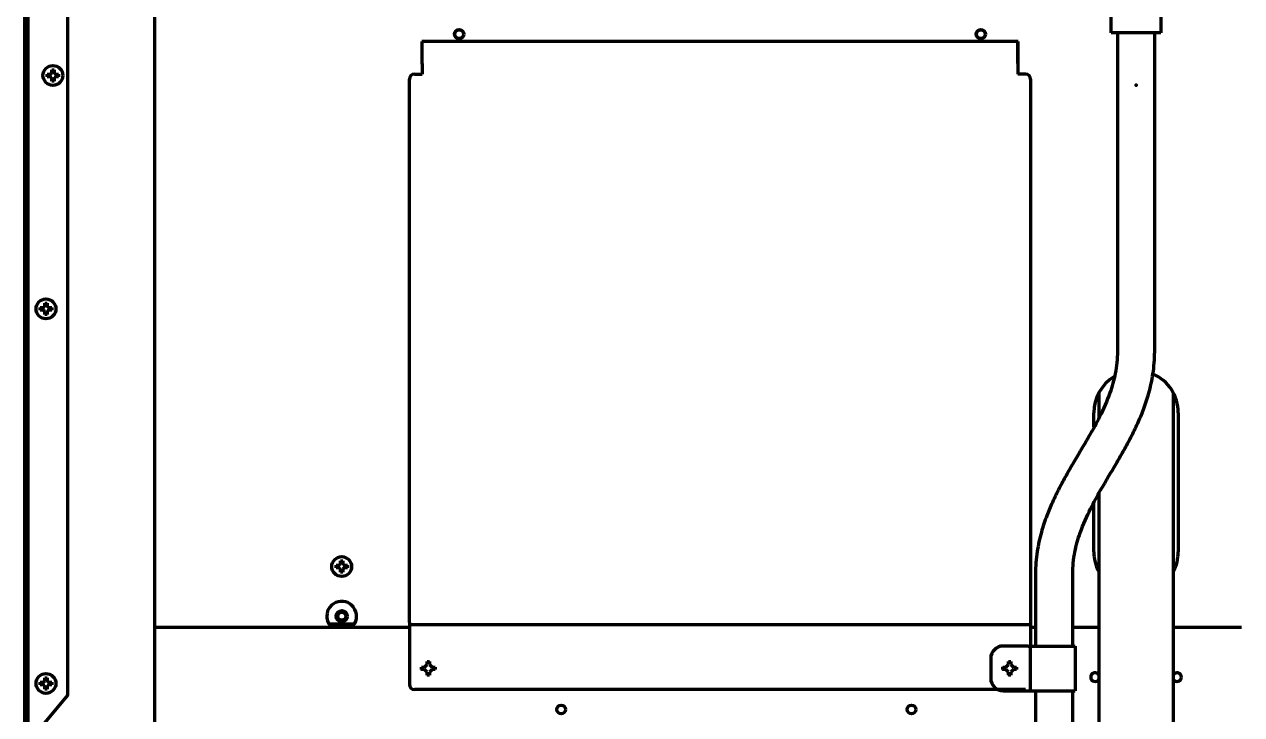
# Model space of a CAD drawing. Header units: inches. Extents: x 904 to 7172, y 213 to 5528.
# Drawn here: x 2795.6 to 3285.6, y 4455.5 to 4733.4 of the extents above; entities that cross this region are included whole.
import ezdxf

# ---------------------------------------------------------------- set-up
doc = ezdxf.new("R2010")
doc.units = ezdxf.units.IN

msp = doc.modelspace()

# ---------------------------------------------------------------- linework, layer by layer
at = {"linetype": 'Continuous', "lineweight": 70}
for p, q in [((2797.12, 4450.03), (2797.12, 5263.59)), ((2813.12, 4463.87), (2813.12, 5258.5)), ((3233.12, 4730.03), (3233.12, 4790.03)), ((3253.12, 4790.03), (3253.12, 4730.03)), ((2795.62, 4773.03), (2795.62, 4286.23)), ((2848.12, 4449.08), (2848.12, 4775.54)), ((2796.3, 4289.23), (2796.3, 4772.03)), ((3234.82, 4730.03), (3233.12, 4730.03)), ((3251.42, 4730.03), (3234.82, 4730.03)), ((3253.12, 4730.03), (3251.42, 4730.03)), ((2955.62, 4726.43), (2955.62, 4717.43)), ((3195.62, 4726.43), (2955.62, 4726.43)), ((2955.72, 4723.06), (2955.72, 4726.43)), ((3195.52, 4723.06), (3195.52, 4726.43)), ((3195.62, 4717.43), (3195.62, 4726.43)), ((2955.72, 4722.71), (2955.72, 4723.06)), ((2955.72, 4717.66), (2955.72, 4722.71)), ((3195.52, 4722.71), (3195.52, 4723.06)), ((3195.52, 4717.66), (3195.52, 4722.71)), ((2955.62, 4717.43), (2955.72, 4717.43)), ((2955.72, 4717.66), (2955.72, 4717.08)), ((2955.72, 4717.08), (2955.72, 4713.38)), ((3195.52, 4717.66), (3195.52, 4717.08)), ((3195.52, 4717.43), (3195.62, 4717.43)), ((3195.52, 4717.08), (3195.52, 4713.38)), ((2804.82, 4712.83), (2804.82, 4713.33)), ((2804.82, 4712.33), (2804.82, 4712.83)), ((2809.42, 4713.33), (2809.42, 4712.83)), ((2809.42, 4712.83), (2809.42, 4712.33)), ((2950.62, 4492.58), (2950.62, 4711.38)), ((2952.62, 4713.38), (2955.72, 4713.38)), ((3198.62, 4713.38), (3195.52, 4713.38)), ((3200.62, 4711.38), (3200.62, 4492.58)), ((2802.02, 4618.83), (2802.02, 4619.33)), ((2802.02, 4618.33), (2802.02, 4618.83)), ((2806.62, 4619.33), (2806.62, 4618.83)), ((2806.62, 4618.83), (2806.62, 4618.33)), ((3228.12, 4585.03), (3228.12, 4574.53)), ((3258.12, 4571.39), (3258.12, 4585.03)), ((3226.12, 4571.16), (3226.12, 4577.03)), ((3260.12, 4577.03), (3260.12, 4521.03)), ((3258.12, 4525.73), (3258.12, 4571.39)), ((3228.12, 4544.48), (3228.12, 4525.73)), ((3226.12, 4521.03), (3226.12, 4540.77)), ((3228.12, 4525.73), (3228.12, 4461.65)), ((3258.12, 4461.65), (3258.12, 4525.73)), ((2921.07, 4515.08), (2921.07, 4515.58)), ((2921.07, 4514.58), (2921.07, 4515.08)), ((2925.67, 4515.58), (2925.67, 4515.08)), ((2925.67, 4515.08), (2925.67, 4514.58)), ((3202.62, 4512.14), (3202.62, 4483.08)), ((3217.62, 4483.08), (3217.62, 4512.14)), ((2950.62, 4490.58), (2848.12, 4490.58)), ((2928.44, 4491.88), (2918.29, 4491.88)), ((2919.08, 4490.88), (2927.65, 4490.88)), ((2950.62, 4492.58), (2950.62, 4491.58)), ((2950.62, 4491.58), (2950.62, 4489.88)), ((3200.62, 4491.58), (2950.62, 4491.58)), ((2950.62, 4489.88), (2950.62, 4467.58)), ((3200.62, 4492.58), (3200.62, 4491.58)), ((3200.62, 4491.58), (3200.62, 4489.88)), ((3202.62, 4490.58), (3200.62, 4490.58)), ((3200.62, 4489.88), (3200.62, 4483.08)), ((3228.12, 4490.58), (3217.63, 4490.58)), ((3285.62, 4490.58), (3258.12, 4490.58)), ((3199.62, 4483.08), (3189.62, 4483.08)), ((3199.62, 4483.08), (3200.62, 4483.08)), ((3200.62, 4483.08), (3202.62, 4483.08)), ((3200.62, 4465.08), (3200.62, 4483.08)), ((3202.62, 4483.08), (3216.62, 4483.08)), ((3216.62, 4483.08), (3218.62, 4483.08)), ((3218.62, 4483.08), (3218.62, 4465.08)), ((2955.49, 4473.58), (2955.49, 4474.58)), ((2955.49, 4474.58), (2956.68, 4474.58)), ((2956.68, 4474.58), (2957.74, 4475.64)), ((2957.74, 4475.64), (2957.74, 4476.83)), ((2957.74, 4476.83), (2958.74, 4476.83)), ((2958.74, 4476.83), (2958.74, 4475.64)), ((2958.74, 4475.64), (2959.8, 4474.58)), ((2959.8, 4474.58), (2960.99, 4474.58)), ((2960.99, 4474.58), (2960.99, 4473.58)), ((3184.62, 4478.08), (3184.62, 4470.08)), ((3189.49, 4473.58), (3189.49, 4474.58)), ((3189.49, 4474.58), (3190.68, 4474.58)), ((3190.68, 4474.58), (3191.74, 4475.64)), ((3191.74, 4475.64), (3191.74, 4476.83)), ((3191.74, 4476.83), (3192.74, 4476.83)), ((3192.74, 4476.83), (3192.74, 4475.64)), ((3192.74, 4475.64), (3193.8, 4474.58)), ((3193.8, 4474.58), (3194.99, 4474.58)), ((3194.99, 4474.58), (3194.99, 4473.58)), ((2956.68, 4473.58), (2955.49, 4473.58)), ((2957.74, 4472.52), (2956.68, 4473.58)), ((2957.74, 4471.33), (2957.74, 4472.52)), ((2958.74, 4471.33), (2957.74, 4471.33)), ((2959.8, 4473.58), (2958.74, 4472.52)), ((2958.74, 4472.52), (2958.74, 4471.33)), ((2960.99, 4473.58), (2959.8, 4473.58)), ((3190.68, 4473.58), (3189.49, 4473.58)), ((3191.74, 4472.52), (3190.68, 4473.58)), ((3191.74, 4471.33), (3191.74, 4472.52)), ((3192.74, 4471.33), (3191.74, 4471.33)), ((3193.8, 4473.58), (3192.74, 4472.52)), ((3192.74, 4472.52), (3192.74, 4471.33)), ((3194.99, 4473.58), (3193.8, 4473.58)), ((2802.02, 4468.03), (2802.02, 4468.53)), ((2802.02, 4467.53), (2802.02, 4468.03)), ((2806.62, 4468.53), (2806.62, 4468.03)), ((2806.62, 4468.03), (2806.62, 4467.53)), ((3198.62, 4465.58), (2952.62, 4465.58)), ((3189.62, 4465.08), (3199.62, 4465.08)), ((3199.62, 4465.08), (3200.62, 4465.08)), ((3200.62, 4465.08), (3202.62, 4465.08)), ((3202.62, 4465.08), (3216.62, 4465.08)), ((3202.62, 4465.08), (3202.62, 4452.14)), ((3216.62, 4465.08), (3218.62, 4465.08)), ((3217.62, 4452.14), (3217.62, 4465.08)), ((2802.72, 4450.74), (2812.65, 4462.58)), ((3228.12, 4461.65), (3228.12, 4393.9)), ((3258.12, 4393.9), (3258.12, 4461.65))]:
    msp.add_line(p, q, dxfattribs=at)
for centre, radius in [((2970.62, 4729.43), 1.85), ((2970.62, 4729.43), 1.75), ((3180.62, 4729.43), 1.85), ((3180.62, 4729.43), 1.75), ((2807.12, 4712.83), 4), ((2804.32, 4618.83), 4), ((2923.37, 4515.08), 4), ((2923.37, 4495.08), 2.25), ((2923.37, 4495.08), 1.6), ((2804.32, 4468.03), 4), ((3011.72, 4457.58), 1.75), ((3152.72, 4457.58), 1.75)]:
    msp.add_circle(centre, radius, dxfattribs=at)
for centre, radius, start, end in [((2952.62, 4711.38), 2, 90, 180), ((3198.62, 4711.38), 2, 0, 90), ((3243.12, 4577.03), 17, 121.8403, 180), ((3243.12, 4577.03), 17, 0, 66.3328), ((3243.12, 4521.03), 17, 180, 208.0744), ((3243.12, 4521.03), 17, 331.9256, 0), ((2923.37, 4495.08), 6, 311.4112, 180), ((2923.37, 4495.08), 6, 180, 228.5944), ((3189.62, 4478.08), 5, 90, 180), ((2958.62, 4474.78), 3.25, 195.8231, 201.7237), ((3192.62, 4474.78), 3.25, 195.8175, 201.7237), ((3192.62, 4474.08), 3.1, 170.7694, 180), ((3192.62, 4474.08), 3.1, 180, 189.3375), ((2958.62, 4474.78), 3.25, 254.3512, 272.1712), ((3189.62, 4470.08), 5, 180, 270), ((3192.62, 4474.78), 3.25, 254.3512, 272.1712), ((3226.62, 4470.58), 1.75, 31.005, 328.995), ((3259.62, 4470.58), 1.75, 0, 149.0006), ((3259.62, 4470.58), 1.75, 210.9994, 0), ((2952.62, 4467.58), 2, 180, 270), ((2811.12, 4463.87), 2, 320, 0)]:
    msp.add_arc(centre, radius, start, end, dxfattribs=at)
for points, knots in [([(3235.62, 4730.03), (3235.62, 4729.35), (3235.62, 4723.52), (3235.62, 4711.75), (3235.62, 4691.67), (3235.62, 4666.41), (3235.62, 4635.38), (3235.62, 4613.34), (3235.62, 4601.64)], [0, 0, 0, 0, 0.015927, 0.136231, 0.275074, 0.484926, 0.726568, 1, 1, 1, 1]), ([(3250.62, 4601.64), (3250.62, 4611.48), (3250.62, 4629.99), (3250.62, 4656.02), (3250.62, 4678.56), (3250.62, 4697.62), (3250.62, 4714.39), (3250.62, 4724.81), (3250.62, 4730.03)], [0, 0, 0, 0, 0.229879, 0.432612, 0.608198, 0.756639, 0.877932, 1, 1, 1, 1]), ([(2807.62, 4715.13), (2807.62, 4714.93), (2807.62, 4714.72), (2807.62, 4714.39), (2807.62, 4714.28), (2807.62, 4714.06), (2807.62, 4713.94), (2807.62, 4713.83)], [0, 0, 0, 0, 0.5, 0.5, 0.75, 0.75, 1, 1, 1, 1]), ([(2804.82, 4713.33), (2805.02, 4713.33), (2805.23, 4713.33), (2805.56, 4713.33), (2805.67, 4713.33), (2805.89, 4713.33), (2806, 4713.33), (2806.12, 4713.33)], [0, 0, 0, 0, 0.5, 0.5, 0.75, 0.75, 1, 1, 1, 1]), ([(2806.62, 4710.53), (2806.62, 4710.73), (2806.62, 4710.94), (2806.62, 4711.27), (2806.62, 4711.38), (2806.62, 4711.6), (2806.62, 4711.71), (2806.62, 4711.83)], [0, 0, 0, 0, 0.5, 0.5, 0.75, 0.75, 1, 1, 1, 1]), ([(2809.42, 4712.33), (2809.22, 4712.33), (2809.01, 4712.33), (2808.68, 4712.33), (2808.57, 4712.33), (2808.35, 4712.33), (2808.23, 4712.33), (2808.12, 4712.33)], [0, 0, 0, 0, 0.5, 0.5, 0.75, 0.75, 1, 1, 1, 1]), ([(2804.82, 4621.13), (2804.82, 4620.93), (2804.82, 4620.72), (2804.82, 4620.39), (2804.82, 4620.28), (2804.82, 4620.06), (2804.82, 4619.94), (2804.82, 4619.83)], [0, 0, 0, 0, 0.5, 0.5, 0.75, 0.75, 1, 1, 1, 1]), ([(2802.02, 4619.33), (2802.22, 4619.33), (2802.43, 4619.33), (2802.76, 4619.33), (2802.87, 4619.33), (2803.09, 4619.33), (2803.2, 4619.33), (2803.32, 4619.33)], [0, 0, 0, 0, 0.5, 0.5, 0.75, 0.75, 1, 1, 1, 1]), ([(2803.82, 4616.53), (2803.82, 4616.73), (2803.82, 4616.94), (2803.82, 4617.27), (2803.82, 4617.38), (2803.82, 4617.6), (2803.82, 4617.71), (2803.82, 4617.83)], [0, 0, 0, 0, 0.5, 0.5, 0.75, 0.75, 1, 1, 1, 1]), ([(2806.62, 4618.33), (2806.42, 4618.33), (2806.21, 4618.33), (2805.88, 4618.33), (2805.77, 4618.33), (2805.55, 4618.33), (2805.43, 4618.33), (2805.32, 4618.33)], [0, 0, 0, 0, 0.5, 0.5, 0.75, 0.75, 1, 1, 1, 1]), ([(3235.62, 4601.64), (3235.59, 4598.62), (3235.06, 4592.99), (3232.49, 4584.15), (3228.82, 4575.94), (3224.72, 4568.45), (3221.08, 4562.24), (3217.87, 4556.85), (3214.9, 4551.68), (3212.08, 4546.47), (3209.45, 4541.1), (3206.98, 4535.22), (3204.78, 4528.64), (3203.08, 4520.81), (3202.64, 4515.16), (3202.62, 4512.14)], [0, 0, 0, 0, 0.090672, 0.172799, 0.282018, 0.37132, 0.441634, 0.509417, 0.569443, 0.629239, 0.695141, 0.755882, 0.826946, 0.908835, 1, 1, 1, 1]), ([(3217.62, 4512.14), (3217.65, 4515.16), (3218.18, 4520.78), (3220.74, 4529.62), (3224.42, 4537.84), (3228.52, 4545.32), (3232.16, 4551.53), (3235.36, 4556.93), (3238.34, 4562.1), (3241.16, 4567.31), (3243.79, 4572.68), (3246.26, 4578.56), (3248.45, 4585.14), (3250.16, 4592.97), (3250.59, 4598.62), (3250.62, 4601.64)], [0, 0, 0, 0, 0.090672, 0.172799, 0.282018, 0.37132, 0.441634, 0.509417, 0.569443, 0.629239, 0.695141, 0.755882, 0.826946, 0.908835, 1, 1, 1, 1]), ([(2921.07, 4515.58), (2921.27, 4515.58), (2921.48, 4515.58), (2921.81, 4515.58), (2921.92, 4515.58), (2922.14, 4515.58), (2922.25, 4515.58), (2922.37, 4515.58)], [0, 0, 0, 0, 0.5, 0.5, 0.75, 0.75, 1, 1, 1, 1]), ([(2922.87, 4512.78), (2922.87, 4512.98), (2922.87, 4513.19), (2922.87, 4513.52), (2922.87, 4513.63), (2922.87, 4513.85), (2922.87, 4513.96), (2922.87, 4514.08)], [0, 0, 0, 0, 0.5, 0.5, 0.75, 0.75, 1, 1, 1, 1]), ([(2923.87, 4517.38), (2923.87, 4517.18), (2923.87, 4516.97), (2923.87, 4516.64), (2923.87, 4516.53), (2923.87, 4516.31), (2923.87, 4516.19), (2923.87, 4516.08)], [0, 0, 0, 0, 0.5, 0.5, 0.75, 0.75, 1, 1, 1, 1]), ([(2925.67, 4514.58), (2925.47, 4514.58), (2925.26, 4514.58), (2924.93, 4514.58), (2924.82, 4514.58), (2924.6, 4514.58), (2924.48, 4514.58), (2924.37, 4514.58)], [0, 0, 0, 0, 0.5, 0.5, 0.75, 0.75, 1, 1, 1, 1]), ([(2804.82, 4470.33), (2804.82, 4470.13), (2804.82, 4469.92), (2804.82, 4469.59), (2804.82, 4469.48), (2804.82, 4469.26), (2804.82, 4469.14), (2804.82, 4469.03)], [0, 0, 0, 0, 0.5, 0.5, 0.75, 0.75, 1, 1, 1, 1]), ([(2802.02, 4468.53), (2802.22, 4468.53), (2802.43, 4468.53), (2802.76, 4468.53), (2802.87, 4468.53), (2803.09, 4468.53), (2803.2, 4468.53), (2803.32, 4468.53)], [0, 0, 0, 0, 0.5, 0.5, 0.75, 0.75, 1, 1, 1, 1]), ([(2803.82, 4465.73), (2803.82, 4465.93), (2803.82, 4466.14), (2803.82, 4466.47), (2803.82, 4466.58), (2803.82, 4466.8), (2803.82, 4466.91), (2803.82, 4467.03)], [0, 0, 0, 0, 0.5, 0.5, 0.75, 0.75, 1, 1, 1, 1]), ([(2806.62, 4467.53), (2806.42, 4467.53), (2806.21, 4467.53), (2805.88, 4467.53), (2805.77, 4467.53), (2805.55, 4467.53), (2805.43, 4467.53), (2805.32, 4467.53)], [0, 0, 0, 0, 0.5, 0.5, 0.75, 0.75, 1, 1, 1, 1])]:
    msp.add_open_spline(points, degree=3, knots=knots, dxfattribs=at)
for points in [[(2806.12, 4713.33), (2806.14, 4713.35), (2806.19, 4713.4), (2806.26, 4713.47), (2806.33, 4713.54), (2806.4, 4713.61), (2806.48, 4713.69), (2806.55, 4713.76), (2806.59, 4713.81), (2806.62, 4713.83)], [(2806.62, 4713.83), (2806.62, 4713.88), (2806.62, 4713.99), (2806.62, 4714.15), (2806.62, 4714.31), (2806.62, 4714.47), (2806.62, 4714.62), (2806.62, 4714.78), (2806.62, 4714.94), (2806.62, 4715.07), (2806.62, 4715.13)], [(2806.62, 4715.13), (2806.79, 4715.13), (2807.12, 4715.13), (2807.45, 4715.13), (2807.62, 4715.13)], [(2807.62, 4713.83), (2807.64, 4713.8), (2807.7, 4713.75), (2807.77, 4713.68), (2807.84, 4713.61), (2807.91, 4713.54), (2807.98, 4713.47), (2808.05, 4713.4), (2808.1, 4713.35), (2808.12, 4713.33)], [(2806.12, 4712.33), (2806.06, 4712.33), (2805.96, 4712.33), (2805.79, 4712.33), (2805.64, 4712.33), (2805.48, 4712.33), (2805.33, 4712.33), (2805.17, 4712.33), (2805.01, 4712.33), (2804.88, 4712.33), (2804.82, 4712.33)], [(2806.62, 4711.83), (2806.59, 4711.86), (2806.54, 4711.91), (2806.47, 4711.98), (2806.4, 4712.05), (2806.33, 4712.12), (2806.26, 4712.19), (2806.19, 4712.26), (2806.14, 4712.31), (2806.12, 4712.33)], [(2807.62, 4710.53), (2807.45, 4710.53), (2807.12, 4710.53), (2806.79, 4710.53), (2806.62, 4710.53)], [(2808.12, 4712.33), (2808.09, 4712.31), (2808.05, 4712.26), (2807.98, 4712.19), (2807.9, 4712.11), (2807.83, 4712.04), (2807.76, 4711.97), (2807.69, 4711.9), (2807.64, 4711.85), (2807.62, 4711.83)], [(2807.62, 4711.83), (2807.62, 4711.77), (2807.62, 4711.67), (2807.62, 4711.51), (2807.62, 4711.35), (2807.62, 4711.19), (2807.62, 4711.04), (2807.62, 4710.88), (2807.62, 4710.72), (2807.62, 4710.59), (2807.62, 4710.53)], [(2808.12, 4713.33), (2808.17, 4713.33), (2808.28, 4713.33), (2808.44, 4713.33), (2808.6, 4713.33), (2808.76, 4713.33), (2808.91, 4713.33), (2809.07, 4713.33), (2809.23, 4713.33), (2809.35, 4713.33), (2809.42, 4713.33)], [(2803.82, 4619.83), (2803.82, 4619.88), (2803.82, 4619.99), (2803.82, 4620.15), (2803.82, 4620.31), (2803.82, 4620.47), (2803.82, 4620.62), (2803.82, 4620.78), (2803.82, 4620.94), (2803.82, 4621.07), (2803.82, 4621.13)], [(2803.82, 4621.13), (2803.99, 4621.13), (2804.32, 4621.13), (2804.65, 4621.13), (2804.82, 4621.13)], [(2803.32, 4618.33), (2803.26, 4618.33), (2803.16, 4618.33), (2802.99, 4618.33), (2802.84, 4618.33), (2802.68, 4618.33), (2802.53, 4618.33), (2802.37, 4618.33), (2802.21, 4618.33), (2802.08, 4618.33), (2802.02, 4618.33)], [(2803.32, 4619.33), (2803.34, 4619.35), (2803.39, 4619.4), (2803.46, 4619.47), (2803.53, 4619.54), (2803.6, 4619.61), (2803.68, 4619.69), (2803.75, 4619.76), (2803.79, 4619.81), (2803.82, 4619.83)], [(2803.82, 4617.83), (2803.79, 4617.86), (2803.74, 4617.91), (2803.67, 4617.98), (2803.6, 4618.05), (2803.53, 4618.12), (2803.46, 4618.19), (2803.39, 4618.26), (2803.34, 4618.31), (2803.32, 4618.33)], [(2804.82, 4616.53), (2804.65, 4616.53), (2804.32, 4616.53), (2803.99, 4616.53), (2803.82, 4616.53)], [(2804.82, 4619.83), (2804.84, 4619.8), (2804.9, 4619.75), (2804.97, 4619.68), (2805.04, 4619.61), (2805.11, 4619.54), (2805.18, 4619.47), (2805.25, 4619.4), (2805.3, 4619.35), (2805.32, 4619.33)], [(2805.32, 4618.33), (2805.29, 4618.31), (2805.25, 4618.26), (2805.18, 4618.19), (2805.1, 4618.11), (2805.03, 4618.04), (2804.96, 4617.97), (2804.89, 4617.9), (2804.84, 4617.85), (2804.82, 4617.83)], [(2804.82, 4617.83), (2804.82, 4617.77), (2804.82, 4617.67), (2804.82, 4617.51), (2804.82, 4617.35), (2804.82, 4617.19), (2804.82, 4617.04), (2804.82, 4616.88), (2804.82, 4616.72), (2804.82, 4616.59), (2804.82, 4616.53)], [(2805.32, 4619.33), (2805.37, 4619.33), (2805.48, 4619.33), (2805.64, 4619.33), (2805.8, 4619.33), (2805.96, 4619.33), (2806.11, 4619.33), (2806.27, 4619.33), (2806.43, 4619.33), (2806.55, 4619.33), (2806.62, 4619.33)], [(2922.37, 4514.58), (2922.31, 4514.58), (2922.21, 4514.58), (2922.04, 4514.58), (2921.89, 4514.58), (2921.73, 4514.58), (2921.58, 4514.58), (2921.42, 4514.58), (2921.26, 4514.58), (2921.13, 4514.58), (2921.07, 4514.58)], [(2922.37, 4515.58), (2922.39, 4515.6), (2922.44, 4515.65), (2922.51, 4515.72), (2922.58, 4515.79), (2922.65, 4515.86), (2922.73, 4515.94), (2922.8, 4516.01), (2922.84, 4516.06), (2922.87, 4516.08)], [(2922.87, 4514.08), (2922.84, 4514.11), (2922.79, 4514.16), (2922.72, 4514.23), (2922.65, 4514.3), (2922.58, 4514.37), (2922.51, 4514.44), (2922.44, 4514.51), (2922.39, 4514.56), (2922.37, 4514.58)], [(2922.87, 4516.08), (2922.87, 4516.13), (2922.87, 4516.24), (2922.87, 4516.4), (2922.87, 4516.56), (2922.87, 4516.72), (2922.87, 4516.87), (2922.87, 4517.03), (2922.87, 4517.19), (2922.87, 4517.32), (2922.87, 4517.38)], [(2922.87, 4517.38), (2923.04, 4517.38), (2923.37, 4517.38), (2923.7, 4517.38), (2923.87, 4517.38)], [(2923.87, 4516.08), (2923.89, 4516.05), (2923.95, 4516), (2924.02, 4515.93), (2924.09, 4515.86), (2924.16, 4515.79), (2924.23, 4515.72), (2924.3, 4515.65), (2924.35, 4515.6), (2924.37, 4515.58)], [(2924.37, 4514.58), (2924.34, 4514.56), (2924.3, 4514.51), (2924.23, 4514.44), (2924.15, 4514.36), (2924.08, 4514.29), (2924.01, 4514.22), (2923.94, 4514.15), (2923.89, 4514.1), (2923.87, 4514.08)], [(2923.87, 4514.08), (2923.87, 4514.02), (2923.87, 4513.92), (2923.87, 4513.76), (2923.87, 4513.6), (2923.87, 4513.44), (2923.87, 4513.29), (2923.87, 4513.13), (2923.87, 4512.97), (2923.87, 4512.84), (2923.87, 4512.78)], [(2924.37, 4515.58), (2924.42, 4515.58), (2924.53, 4515.58), (2924.69, 4515.58), (2924.85, 4515.58), (2925.01, 4515.58), (2925.16, 4515.58), (2925.32, 4515.58), (2925.48, 4515.58), (2925.6, 4515.58), (2925.67, 4515.58)], [(2923.87, 4512.78), (2923.7, 4512.78), (2923.37, 4512.78), (2923.04, 4512.78), (2922.87, 4512.78)], [(2803.32, 4468.53), (2803.34, 4468.55), (2803.39, 4468.6), (2803.46, 4468.67), (2803.53, 4468.74), (2803.6, 4468.81), (2803.68, 4468.89), (2803.75, 4468.96), (2803.79, 4469.01), (2803.82, 4469.03)], [(2803.82, 4469.03), (2803.82, 4469.08), (2803.82, 4469.19), (2803.82, 4469.35), (2803.82, 4469.51), (2803.82, 4469.67), (2803.82, 4469.82), (2803.82, 4469.98), (2803.82, 4470.14), (2803.82, 4470.27), (2803.82, 4470.33)], [(2803.82, 4470.33), (2803.99, 4470.33), (2804.32, 4470.33), (2804.65, 4470.33), (2804.82, 4470.33)], [(2804.82, 4469.03), (2804.84, 4469), (2804.9, 4468.95), (2804.97, 4468.88), (2805.04, 4468.81), (2805.11, 4468.74), (2805.18, 4468.67), (2805.25, 4468.6), (2805.3, 4468.55), (2805.32, 4468.53)], [(2803.32, 4467.53), (2803.26, 4467.53), (2803.16, 4467.53), (2802.99, 4467.53), (2802.84, 4467.53), (2802.68, 4467.53), (2802.53, 4467.53), (2802.37, 4467.53), (2802.21, 4467.53), (2802.08, 4467.53), (2802.02, 4467.53)], [(2803.82, 4467.03), (2803.79, 4467.06), (2803.74, 4467.11), (2803.67, 4467.18), (2803.6, 4467.25), (2803.53, 4467.32), (2803.46, 4467.39), (2803.39, 4467.46), (2803.34, 4467.51), (2803.32, 4467.53)], [(2804.82, 4465.73), (2804.65, 4465.73), (2804.32, 4465.73), (2803.99, 4465.73), (2803.82, 4465.73)], [(2805.32, 4467.53), (2805.29, 4467.51), (2805.25, 4467.46), (2805.18, 4467.39), (2805.1, 4467.31), (2805.03, 4467.24), (2804.96, 4467.17), (2804.89, 4467.1), (2804.84, 4467.05), (2804.82, 4467.03)], [(2804.82, 4467.03), (2804.82, 4466.97), (2804.82, 4466.87), (2804.82, 4466.71), (2804.82, 4466.55), (2804.82, 4466.39), (2804.82, 4466.24), (2804.82, 4466.08), (2804.82, 4465.92), (2804.82, 4465.79), (2804.82, 4465.73)], [(2805.32, 4468.53), (2805.37, 4468.53), (2805.48, 4468.53), (2805.64, 4468.53), (2805.8, 4468.53), (2805.96, 4468.53), (2806.11, 4468.53), (2806.27, 4468.53), (2806.43, 4468.53), (2806.55, 4468.53), (2806.62, 4468.53)]]:
    msp.add_open_spline(points, degree=3, dxfattribs=at)
msp.add_point((3243.12, 4708.86), dxfattribs=at)

doc.saveas('drawing.dxf')
